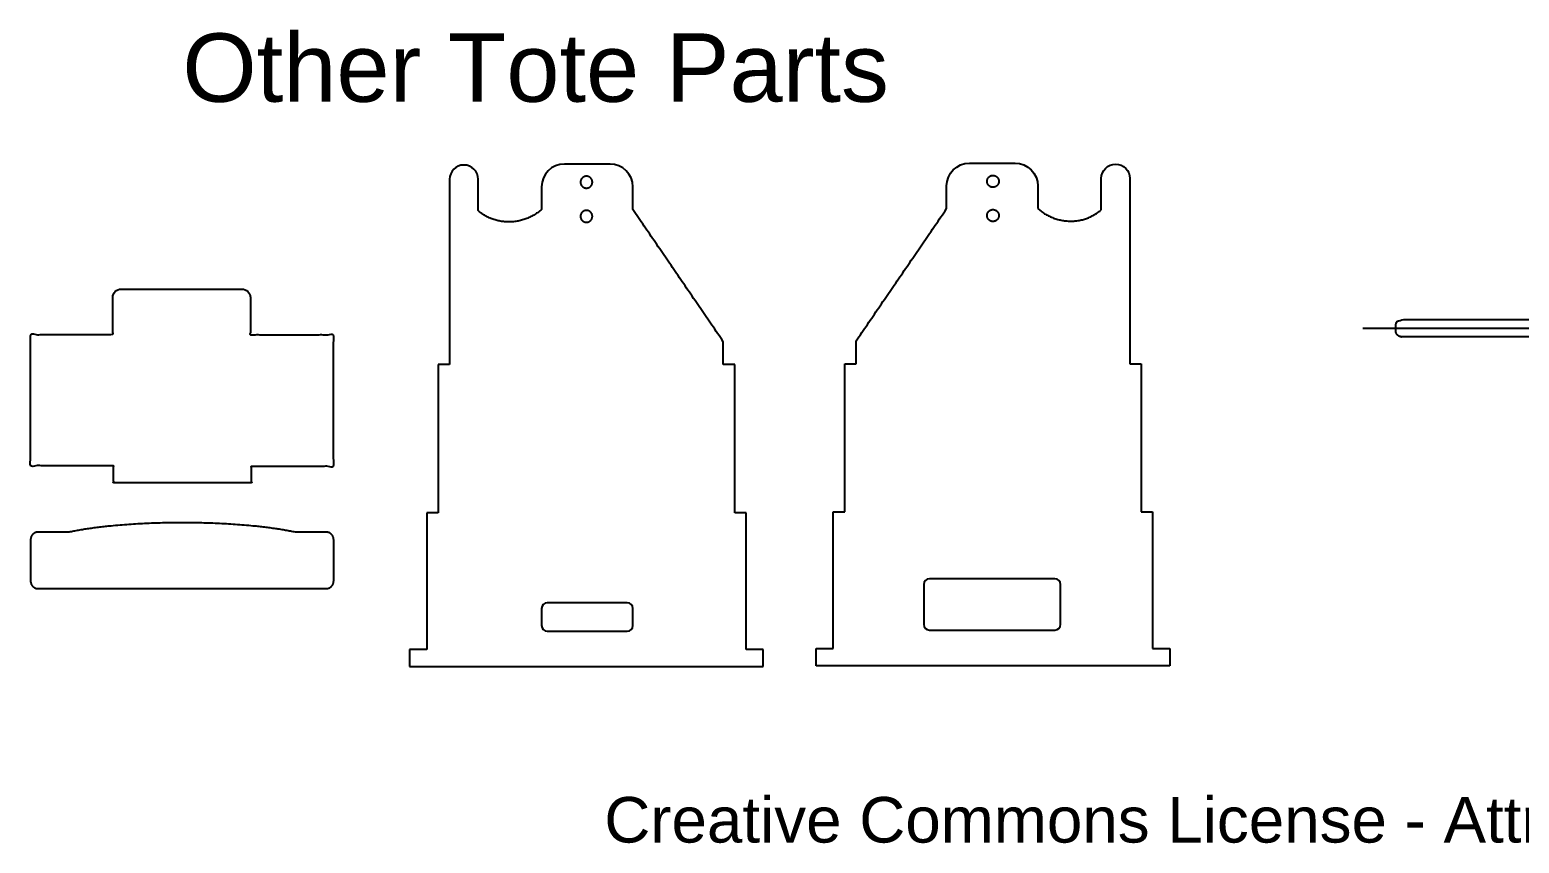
# Model space of a CAD drawing. Header units: inches. Extents: x -39 to 46.7, y -58 to 11.1.
# Drawn here: x -36.97 to -4.32, y -58.01 to -40.17 of the extents above; entities that cross this region are included whole.
import ezdxf

# ---------------------------------------------------------------- set-up
doc = ezdxf.new("R2010")
doc.units = ezdxf.units.IN
doc.header["$MEASUREMENT"] = 0
for name, color, linetype, true_color in [('Default', 18, 'Continuous', 0x000000), ('Guides', 1, 'Continuous', 0xff0000), ('Tool Layut', 6, 'Continuous', 0xff00ff), ('Tote Outline', 96, 'Continuous', 0x007f00)]:
    doc.layers.add(name, color=color, linetype=linetype, true_color=true_color)
doc.styles.add('Arial Regular', font='')
doc.styles.get('Arial Regular').set_extended_font_data('Arial')

msp = doc.modelspace()

# ---------------------------------------------------------------- linework, layer by layer
at = {"layer": 'Guides'}
msp.add_line((-7.75, -46.715, 0.38), (21, -46.725, 0.375), dxfattribs=at)
for points in [[(-24.897, -43.513, 0.375), (-24.897, -43.383, 0.375), (-24.767, -43.383, 0.375), (-24.637, -43.383, 0.375), (-24.637, -43.513, 0.375), (-24.637, -43.643, 0.375), (-24.767, -43.643, 0.375), (-24.897, -43.643, 0.375), (-24.897, -43.513, 0.375)], [(-15.725, -43.495, 0.375), (-15.725, -43.365, 0.375), (-15.855, -43.365, 0.375), (-15.985, -43.365, 0.375), (-15.985, -43.495, 0.375), (-15.985, -43.625, 0.375), (-15.855, -43.625, 0.375), (-15.725, -43.625, 0.375), (-15.725, -43.495, 0.375)], [(-24.897, -44.263, 0.375), (-24.897, -44.133, 0.375), (-24.767, -44.133, 0.375), (-24.637, -44.133, 0.375), (-24.637, -44.263, 0.375), (-24.637, -44.393, 0.375), (-24.767, -44.393, 0.375), (-24.897, -44.393, 0.375), (-24.897, -44.263, 0.375)], [(-15.725, -44.245, 0.375), (-15.725, -44.115, 0.375), (-15.855, -44.115, 0.375), (-15.985, -44.115, 0.375), (-15.985, -44.245, 0.375), (-15.985, -44.375, 0.375), (-15.855, -44.375, 0.375), (-15.725, -44.375, 0.375), (-15.725, -44.245, 0.375)]]:
    msp.add_rational_spline(points, [1, 0.707106781187, 1, 0.707106781187, 1, 0.707106781187, 1, 0.707106781187, 1], degree=2, knots=[0, 0, 0, 0.1963495, 0.1963495, 0.3926991, 0.3926991, 0.5890486, 0.5890486, 0.7853982, 0.7853982, 0.7853982], dxfattribs=at)
at = {"layer": 'Tool Layut'}
for points in [[(-14.496, -52.213), (-17.246, -52.213)], [(-17.371, -52.338), (-17.371, -53.213)], [(-14.371, -53.213), (-14.371, -52.338)], [(-25.75, -52.866), (-25.75, -53.241)], [(-23.875, -52.741), (-25.625, -52.741)], [(-23.75, -53.241), (-23.75, -52.866)], [(-25.625, -53.366), (-23.875, -53.366)], [(-17.246, -53.338), (-14.496, -53.338)]]:
    msp.add_lwpolyline(points, dxfattribs=at)
for centre, start, end in [((-17.246, -52.338, 0.375), 90, 180), ((-14.496, -52.338, 0.375), 360, 90), ((-25.625, -52.866, 0.375), 90, 180), ((-23.875, -52.866, 0.375), 0, 90), ((-17.246, -53.213, 0.375), 180, 270), ((-14.496, -53.213, 0.375), 270, 360), ((-25.625, -53.241, 0.375), 180, 270), ((-23.875, -53.241, 0.375), 270, 0)]:
    msp.add_arc(centre, 0.125, start, end, dxfattribs=at)
msp.add_rational_spline([(-1.898, -46.527, 0.375), (-5.211, -46.527, 0.375), (-6.898, -46.527, 0.375), (-7.023, -46.527, 0.375), (-7.023, -46.652, 0.375), (-7.023, -46.716, 0.375), (-7.023, -46.78, 0.375), (-7.023, -46.905, 0.375), (-6.898, -46.905, 0.375), (-5.211, -46.903, 0.375), (-1.896, -46.902, 0.375), (-1.772, -46.902, 0.375), (-1.772, -46.777, 0.375), (-1.772, -46.714, 0.375), (-1.772, -46.652, 0.375), (-1.772, -46.6, 0.375), (-1.809, -46.563, 0.375), (-1.846, -46.526, 0.375), (-1.898, -46.527, 0.375)], [1, 1, 1, 0.707106781187, 1, 1, 1, 0.707106781187, 1, 1, 1, 0.707410494927, 1, 1, 1, 0.922721547255, 1, 0.922721547255, 1], degree=2, knots=[4.075864, 4.075864, 4.075864, 7.449357, 7.449357, 7.645706, 7.645706, 7.773714, 7.773714, 7.970063, 7.970063, 11.345171, 11.345171, 11.541413, 11.541413, 11.66652, 11.66652, 11.765449, 11.765449, 11.864377, 11.864377, 11.864377], dxfattribs=at)
at = {"layer": 'Tote Outline'}
for p, q in [((-16.371, -43.097, 0.375), (-15.371, -43.097, 0.375)), ((-24.25, -43.116, 0.375), (-25.25, -43.116, 0.375)), ((-27.767, -43.45, 0.375), (-27.767, -47.263, 0.375)), ((-27.142, -44.138, 0.375), (-27.142, -43.45, 0.375)), ((-25.75, -43.616, 0.375), (-25.75, -44.112, 0.375)), ((-23.75, -44.112, 0.375), (-23.75, -43.616, 0.375)), ((-16.871, -44.094, 0.375), (-16.871, -43.597, 0.375)), ((-14.871, -43.597, 0.375), (-14.871, -44.094, 0.375)), ((-13.48, -44.12, 0.375), (-13.48, -43.432, 0.375)), ((-12.855, -43.432, 0.375), (-12.855, -47.245, 0.375)), ((-21.767, -47.513, 0.375), (-21.767, -47.013, 0.375)), ((-18.855, -47.495, 0.375), (-18.855, -46.995, 0.375)), ((-27.767, -47.263, 0.375), (-27.767, -47.513, 0.375)), ((-12.855, -47.245, 0.375), (-12.855, -47.495, 0.375)), ((-27.767, -47.513, 0.375), (-28.017, -47.513, 0.375)), ((-28.017, -47.513, 0.375), (-28.017, -50.763, 0.375)), ((-21.517, -47.513, 0.375), (-21.767, -47.513, 0.375)), ((-21.517, -50.763, 0.375), (-21.517, -47.513, 0.375)), ((-19.105, -50.745, 0.375), (-19.105, -47.495, 0.375)), ((-19.105, -47.495, 0.375), (-18.855, -47.495, 0.375)), ((-12.855, -47.495, 0.375), (-12.605, -47.495, 0.375)), ((-12.605, -47.495, 0.375), (-12.605, -50.745, 0.375)), ((-28.017, -50.763, 0.375), (-28.267, -50.763, 0.375)), ((-28.267, -50.763, 0.375), (-28.267, -53.763, 0.375)), ((-21.267, -50.763, 0.375), (-21.517, -50.763, 0.375)), ((-21.267, -53.763, 0.375), (-21.267, -50.763, 0.375)), ((-19.355, -53.745, 0.375), (-19.355, -50.745, 0.375)), ((-19.355, -50.745, 0.375), (-19.105, -50.745, 0.375)), ((-12.605, -50.745, 0.375), (-12.355, -50.745, 0.375)), ((-12.355, -50.745, 0.375), (-12.355, -53.745, 0.375)), ((-36.797, -51.184, 0.375), (-36.107, -51.184, 0.375)), ((-31.154, -51.184, 0.375), (-30.464, -51.184, 0.375)), ((-36.945, -52.256, 0.375), (-36.945, -51.363, 0.375)), ((-30.315, -51.363, 0.375), (-30.315, -52.256, 0.375)), ((-30.464, -52.434, 0.375), (-36.797, -52.434, 0.375)), ((-28.267, -53.763, 0.375), (-28.642, -53.763, 0.375)), ((-28.642, -53.763, 0.375), (-28.642, -54.138, 0.375)), ((-20.892, -53.763, 0.375), (-21.267, -53.763, 0.375)), ((-20.892, -54.138, 0.375), (-20.892, -53.763, 0.375)), ((-19.73, -54.12, 0.375), (-19.73, -53.745, 0.375)), ((-19.73, -53.745, 0.375), (-19.355, -53.745, 0.375)), ((-12.355, -53.745, 0.375), (-11.98, -53.745, 0.375)), ((-11.98, -53.745, 0.375), (-11.98, -54.12, 0.375)), ((-28.642, -54.138, 0.375), (-20.892, -54.138, 0.375)), ((-11.98, -54.12, 0.375), (-19.73, -54.12, 0.375))]:
    msp.add_line(p, q, dxfattribs=at)
at = {"layer": 'Tote Outline', "extrusion": (0, 0, -1)}
for centre, radius, start, end in [((16.371, -43.597, -0.375), 0.5, 0, 90), ((15.371, -43.597, -0.375), 0.5, 90, 180), ((13.167, -43.432, -0.375), 0.313, 0, 180), ((34.963, -46.046, -0.375), 0.188, 360, 90), ((32.321, -46.046, -0.375), 0.188, 90, 180)]:
    msp.add_arc(centre, radius, start, end, dxfattribs=at)
at = {"layer": 'Tote Outline'}
for centre, radius, start, end in [((-27.454, -43.45, 0.375), 0.313, 0, 180), ((-25.25, -43.616, 0.375), 0.5, 90, 180), ((-24.25, -43.616, 0.375), 0.5, 0, 90)]:
    msp.add_arc(centre, radius, start, end, dxfattribs=at)
for points, weights in [([(-25.75, -44.112, 0.375), (-26.455, -44.729, 0.375), (-27.142, -44.138, 0.375)], [0.999269454384, 0.757745462503, 1]), ([(-14.871, -44.094, 0.375), (-14.166, -44.711, 0.375), (-13.48, -44.12, 0.375)], [0.999269454359, 0.757745462515, 1]), ([(-36.945, -51.363, 0.375), (-36.945, -51.184, 0.375), (-36.797, -51.184, 0.375)], [1, 0.707106781187, 1]), ([(-30.464, -51.184, 0.375), (-30.315, -51.184, 0.375), (-30.315, -51.363, 0.375)], [1, 0.707106781187, 1]), ([(-36.797, -52.434, 0.375), (-36.945, -52.434, 0.375), (-36.945, -52.256, 0.375)], [1, 0.707106781187, 1]), ([(-30.315, -52.256, 0.375), (-30.315, -52.434, 0.375), (-30.464, -52.434, 0.375)], [1, 0.707106781187, 1])]:
    msp.add_rational_spline(points, weights, degree=2, dxfattribs=at)
for points in [[(-21.767, -47.013, 0.375), (-22.758, -45.563, 0.375), (-23.75, -44.112, 0.375)], [(-18.855, -46.995, 0.375), (-17.863, -45.544, 0.375), (-16.871, -44.094, 0.375)], [(-34.963, -45.859, 0.375), (-33.642, -45.859, 0.375), (-32.321, -45.859, 0.375)]]:
    msp.add_open_spline(points, degree=2, dxfattribs=at)
msp.add_open_spline([(-32.134, -46.046, 0.375), (-32.134, -46.452, 0.375), (-32.134, -46.859, 0.375), (-31.225, -46.859, 0.375), (-30.317, -46.859, 0.375), (-30.317, -48.305, 0.375), (-30.317, -49.75, 0.375), (-31.216, -49.75, 0.375), (-32.116, -49.75, 0.375), (-32.116, -49.929, 0.375), (-32.116, -50.107, 0.375), (-33.624, -50.107, 0.375), (-35.133, -50.107, 0.375), (-35.133, -49.92, 0.375), (-35.133, -49.733, 0.375), (-36.043, -49.733, 0.375), (-36.953, -49.733, 0.375), (-36.953, -48.294, 0.375), (-36.953, -46.856, 0.375), (-36.052, -46.857, 0.375), (-35.15, -46.857, 0.375), (-35.15, -46.452, 0.375), (-35.15, -46.046, 0.375)], degree=2, knots=[0.1875, 0.1875, 0.1875, 1, 1, 2.816956, 2.816956, 5.708713, 5.708713, 7.507819, 7.507819, 7.864428, 7.864428, 10.88192, 10.88192, 11.25612, 11.25612, 13.075935, 13.075935, 15.935649, 15.935649, 17.738497, 17.738497, 18.562498, 18.562498, 18.562498], dxfattribs=at)
msp.add_rational_spline([(-36.107, -51.184, 0.375), (-35.118, -50.976, 0.375), (-33.63, -50.976, 0.375), (-32.143, -50.976, 0.375), (-31.154, -51.184, 0.375)], [0.85427792996, 0.843252597729, 1, 0.843252597729, 0.85427792996], degree=2, knots=[9.422385, 9.422385, 9.422385, 10.263026, 10.263026, 11.103668, 11.103668, 11.103668], dxfattribs=at)

# ---------------------------------------------------------------- texts
at = {"layer": 'Default', "attachment_point": 1, "style": 'Arial Regular'}
for s, insert, char_height, width in [('Other Tote Parts', (-33.625, -40.25), 1.5, 33.65217), ('Creative Commons License - Attribution Non-Commercial 2019 Tim Celeski', (-24.375, -57), 1, 94.78261)]:
    msp.add_mtext(s, dxfattribs=dict(at, insert=insert, char_height=char_height, width=width))

doc.saveas('drawing.dxf')
